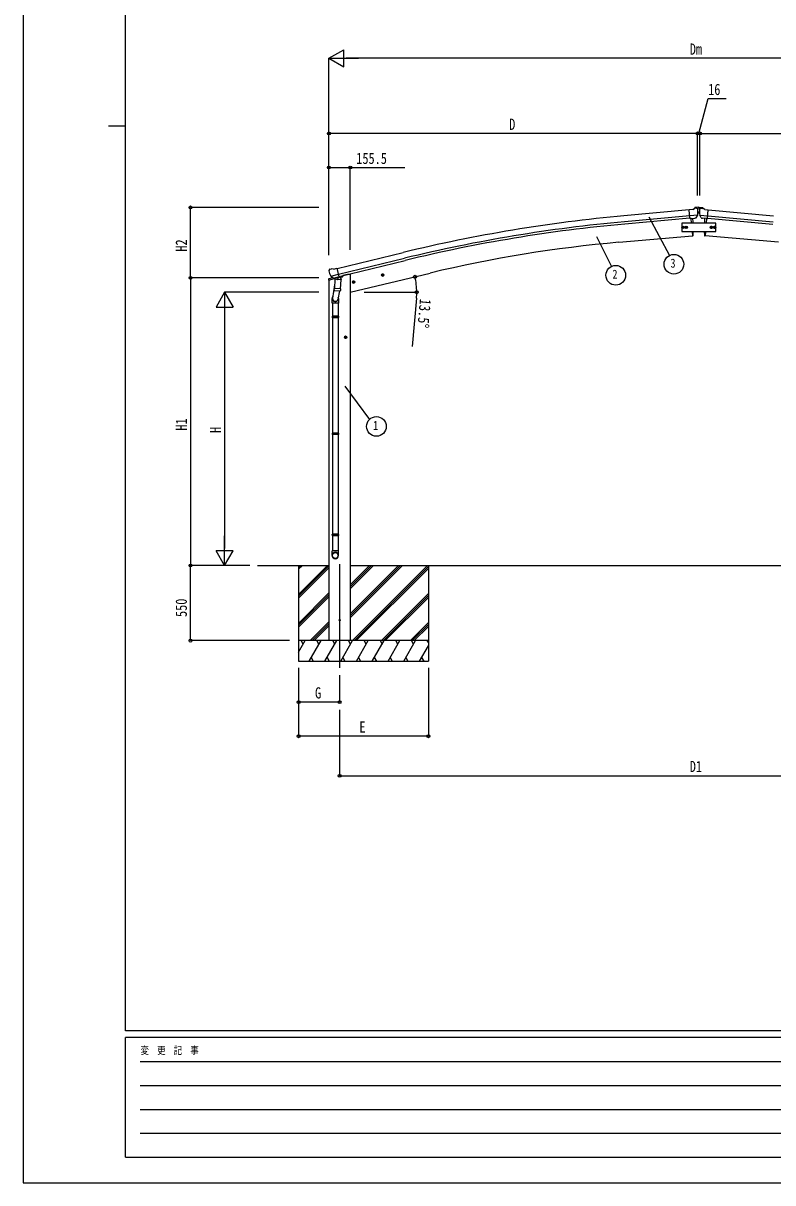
# Model space of a CAD drawing. Units: millimetres, scale not verified. Extents: x -10512 to 10512, y -7425 to 7425.
# Drawn here: x -10512 to -5025, y -7425 to 1063 of the extents above; entities that cross this region are included whole.
import ezdxf
from ezdxf.enums import TextEntityAlignment as Align

# ---------------------------------------------------------------- set-up
doc = ezdxf.new("R2010")
doc.units = ezdxf.units.MM
doc.header["$LTSCALE"] = 30
for name, color, linetype in [('0-3_YKK_12', 2, 'Continuous'), ('0-4_YKK_13', 4, 'Continuous'), ('0-5_YKK_A1', 4, 'Continuous'), ('0-6_YKK_D', 6, 'Continuous'), ('0-7_YKK_ZWAK', 7, 'Continuous')]:
    doc.layers.add(name, color=color, linetype=linetype)
doc.styles.add('ＭＳ ゴシック', font='')
doc.styles.get('ＭＳ ゴシック').set_extended_font_data('MS Gothic')

msp = doc.modelspace()

# ---------------------------------------------------------------- linework, layer by layer
at = {"layer": '0-3_YKK_12'}
msp.add_line((-8196.26, -2897.56), (-8196.26, -3656.77), dxfattribs=at)
at = {"layer": '0-4_YKK_13'}
for p, q in [((-5610.75, -300.15), (-5637.32, -302.47)), ((-5631.66, -367.14), (-5637.32, -302.47)), ((-5610.75, -300.15), (-5599.03, -293.38)), ((-5584.13, -291.8), (-5597.79, -292.99)), ((-5571.18, -284.82), (-5595.32, -286.93)), ((-5574.99, -297.55), (-5580.48, -292.95)), ((-5573.93, -299.59), (-5573.81, -300.93)), ((-5573.2, -326.32), (-5561.16, -326.32)), ((-5571.18, -284.82), (-5563.18, -284.82)), ((-5565.92, -289.54), (-5565.08, -289.54)), ((-5565.92, -322.24), (-5565.08, -322.24)), ((-5563.18, -284.82), (-5539.04, -286.93)), ((-5560.54, -299.61), (-5560.66, -300.95)), ((-5559.47, -297.57), (-5553.97, -292.99)), ((-5550.32, -291.84), (-5536.65, -293.08)), ((-5535.68, -292.76), (-5539.04, -286.93)), ((-5535.68, -292.95), (-5535.68, -292.76)), ((-5523.72, -300.27), (-5535.42, -293.47)), ((-5523.72, -300.27), (-5497.16, -302.67)), ((-5502.99, -367.31), (-5497.16, -302.67)), ((-5574.45, -342.44), (-5633.37, -347.59)), ((-5621.7, -366.26), (-5631.66, -367.14)), ((-5624.69, -366.53), (-5621.68, -400.87)), ((-5588.09, -363.32), (-5595.8, -364)), ((-5585.7, -361.93), (-5574.77, -342.99)), ((-5560.13, -342.46), (-5501.23, -347.78)), ((-5548.93, -361.98), (-5559.81, -343.01)), ((-5546.55, -363.38), (-5538.85, -364.08)), ((-5512.95, -366.41), (-5502.99, -367.31)), ((-5509.68, -366.53), (-5512.68, -400.87)), ((-5616.43, -460.87), (-5613.52, -494.13)), ((-5613.52, -494.13), (-5611.47, -493.88)), ((-5520.84, -494.13), (-5522.9, -493.88)), ((-5517.93, -460.87), (-5520.84, -494.13)), ((-8275.45, -748.76), (-8275.17, -749.91)), ((-8271.23, -740.19), (-8275.09, -746.48)), ((-8268.13, -737.94), (-8254.95, -734.77)), ((-8240.39, -737.45), (-8253.65, -734.75)), ((-8240.39, -737.45), (-8214.46, -731.22)), ((-8276.57, -817.09), (-8233.87, -806.84)), ((-8276.57, -810.2), (-8276.57, -817.09)), ((-8248.07, -800.99), (-8274.28, -807.29)), ((-8261.39, -789.07), (-8203.89, -775.26)), ((-8244.54, -803.98), (-8260.92, -789.49)), ((-8241.83, -804.55), (-8234.31, -802.74)), ((-8241, -804.44), (-8239.47, -804.07)), ((-8239.47, -804.07), (-8202.76, -795.26)), ((-8237.63, -804.3), (-8237.68, -805.04)), ((-8236.93, -806.08), (-8211.11, -812.52)), ((-8230.01, -811.43), (-8234.68, -878.26)), ((-8184.32, -814.62), (-8230.01, -811.43)), ((-8228.23, -808.25), (-8228.46, -811.54)), ((-8208.71, -797.08), (-8209.74, -811.69)), ((-8202.76, -795.26), (-8201.23, -794.89)), ((-8199.68, -792.79), (-8198.74, -792.85)), ((-8198.74, -792.85), (-8185.42, -808.17)), ((-8194.74, -797.45), (-8175.85, -792.91)), ((-8188.99, -881.46), (-8184.32, -814.62)), ((-8185.42, -808.17), (-8185.87, -814.51)), ((-8172.02, -784.74), (-8172.02, -788.05)), ((-8103.7, -834.31), (-8084.25, -829.64)), ((-8099.14, -826.53), (-8101.28, -833.73)), ((-8091.85, -824.78), (-8099.14, -826.53)), ((-8091.64, -841.7), (-8096.31, -822.26)), ((-8086.68, -830.23), (-8091.85, -824.78)), ((-8088.81, -837.42), (-8086.68, -830.23)), ((-7889.78, -782.96), (-7870.33, -778.29)), ((-7885.22, -775.18), (-7887.35, -782.37)), ((-7877.93, -773.42), (-7885.22, -775.18)), ((-7877.72, -790.34), (-7882.39, -770.9)), ((-7872.76, -778.87), (-7877.93, -773.42)), ((-7874.89, -786.07), (-7872.76, -778.87)), ((-8232.95, -853.5), (-8248.86, -949.67)), ((-8235.54, -890.73), (-8234.67, -878.27)), ((-8235.15, -892.09), (-8235.15, -892.09)), ((-8188.99, -881.46), (-8234.68, -878.26)), ((-8233.7, -892.87), (-8192, -895.78)), ((-8197.43, -895.4), (-8208.16, -958.99)), ((-8189.01, -881.46), (-8189.89, -894.15)), ((-8251.01, -986.83), (-8251.01, -952.48)), ((-8205.01, -986.83), (-8251.01, -986.83)), ((-8249.01, -986.83), (-8249.01, -1080.83)), ((-8207.01, -986.83), (-8207.01, -1080.83)), ((-8205.01, -952.17), (-8205.01, -986.83)), ((-8251.01, -1082.83), (-8250.01, -1080.83)), ((-8205.01, -1082.83), (-8251.01, -1082.83)), ((-8205.01, -1090.83), (-8251.01, -1090.83)), ((-8206.01, -1080.83), (-8250.01, -1080.83)), ((-8206.01, -1092.83), (-8250.01, -1092.83)), ((-8249.01, -1092.83), (-8249.01, -1937.02)), ((-8207.01, -1092.83), (-8207.01, -1937.02)), ((-8205.01, -1082.83), (-8206.01, -1080.83)), ((-8205.01, -1090.83), (-8206.01, -1092.83)), ((-8205.01, -1082.83), (-8205.01, -1090.83)), ((-8251.01, -1939.02), (-8250.01, -1937.02)), ((-8205.01, -1939.02), (-8251.01, -1939.02)), ((-8205.01, -1947.02), (-8251.01, -1947.02)), ((-8206.01, -1937.02), (-8250.01, -1937.02)), ((-8206.01, -1949.02), (-8250.01, -1949.02)), ((-8249.01, -1949.02), (-8249.01, -2677.2)), ((-8207.01, -1949.02), (-8207.01, -2677.2)), ((-8205.01, -1939.02), (-8206.01, -1937.02)), ((-8205.01, -1947.02), (-8206.01, -1949.02)), ((-8205.01, -1939.02), (-8205.01, -1947.02)), ((-8251.01, -2679.2), (-8250.01, -2677.2)), ((-8205.01, -2679.2), (-8251.01, -2679.2)), ((-8205.01, -2687.2), (-8251.01, -2687.2)), ((-8206.01, -2677.2), (-8250.01, -2677.2)), ((-8206.01, -2689.2), (-8250.01, -2689.2)), ((-8249.01, -2689.2), (-8249.01, -2799.2)), ((-8207.01, -2689.2), (-8207.01, -2799.2)), ((-8205.01, -2679.2), (-8206.01, -2677.2)), ((-8205.01, -2687.2), (-8206.01, -2689.2)), ((-8205.01, -2679.2), (-8205.01, -2687.2)), ((-8251.01, -2833.35), (-8251.01, -2799.2)), ((-8205.01, -2799.2), (-8251.01, -2799.2)), ((-8205.01, -2833.35), (-8205.01, -2799.2))]:
    msp.add_line(p, q, dxfattribs=at)
for points in [[(-5598.68, -292.95), (-5598.68, -292.76), (-5595.32, -286.93)], [(-5568.44, -288.7), (-5569.28, -288.7), (-5569.28, -289.54), (-5568.44, -289.54)], [(-5568.44, -321.4), (-5569.28, -321.4), (-5569.28, -322.24), (-5568.44, -322.24)], [(-5566.76, -287.86), (-5566.76, -287.02), (-5567.6, -287.02), (-5567.6, -287.86)], [(-5567.6, -290.38), (-5567.6, -291.22), (-5566.76, -291.22), (-5566.76, -290.38)], [(-5566.76, -320.56), (-5566.76, -319.72), (-5567.6, -319.72), (-5567.6, -320.56)], [(-5567.6, -323.08), (-5567.6, -323.92), (-5566.76, -323.92), (-5566.76, -323.08)], [(-5565.08, -289.54), (-5565.08, -288.7), (-5565.92, -288.7)], [(-5565.08, -322.24), (-5565.08, -321.4), (-5565.92, -321.4)], [(-5621.7, -366.26), (-5621.43, -366.33), (-5596.05, -364.11), (-5595.8, -364)], [(-5574.38, -341.81), (-5574.67, -342.79), (-5574.77, -342.99)], [(-5560.2, -341.83), (-5559.92, -342.81), (-5559.81, -343.01)], [(-5512.95, -366.41), (-5513.22, -366.48), (-5538.59, -364.19), (-5538.85, -364.08)], [(-8209.03, -796.67), (-8199.31, -794.34), (-8214.46, -731.22)], [(-8261.67, -788.49), (-8261.08, -789.33), (-8260.92, -789.49)], [(-8209.03, -796.67), (-8209.27, -796.82), (-8234.04, -802.77), (-8234.31, -802.74)], [(-8101.28, -833.73), (-8096.11, -839.18), (-8088.81, -837.42)], [(-7887.35, -782.37), (-7882.19, -787.82), (-7874.89, -786.07)], [(-8251.01, -1082.83), (-8251.01, -1090.83), (-8250.01, -1092.83)], [(-8251.01, -1939.02), (-8251.01, -1947.02), (-8250.01, -1949.02)], [(-8251.01, -2679.2), (-8251.01, -2687.2), (-8250.01, -2689.2)]]:
    msp.add_lwpolyline(points, dxfattribs=at)
for points in [[(-5442.21, -460.87), (-5442.21, -400.87), (-5692.21, -400.87), (-5692.21, -460.87)], [(-5690.22, -430.87), (-5686.46, -424.37), (-5678.96, -424.37), (-5675.2, -430.87), (-5678.96, -437.37), (-5686.46, -437.37)], [(-5666.72, -430.87), (-5662.96, -424.37), (-5655.46, -424.37), (-5651.7, -430.87), (-5655.46, -437.37), (-5662.96, -437.37)], [(-5467.7, -430.87), (-5471.46, -424.37), (-5478.96, -424.37), (-5482.72, -430.87), (-5478.96, -437.37), (-5471.46, -437.37)], [(-5444.2, -430.87), (-5447.96, -424.37), (-5455.46, -424.37), (-5459.22, -430.87), (-5455.46, -437.37), (-5447.96, -437.37)]]:
    msp.add_lwpolyline(points, close=True, dxfattribs=at)
for centre, radius in [((-5567.18, -289.12), 3.5), ((-5567.18, -321.82), 3.5), ((-5682.71, -430.87), 8.5), ((-5682.71, -430.87), 7.7), ((-5682.71, -430.87), 6.5), ((-5659.21, -430.87), 8.5), ((-5659.21, -430.87), 7.7), ((-5659.21, -430.87), 6.5), ((-5475.21, -430.87), 8.5), ((-5475.21, -430.87), 7.7), ((-5475.21, -430.87), 6.5), ((-5451.71, -430.87), 8.5), ((-5451.71, -430.87), 7.7), ((-5451.71, -430.87), 6.5), ((-8093.98, -831.98), 8.5), ((-8093.98, -831.98), 7.7), ((-8093.98, -831.98), 6.5), ((-7880.06, -780.62), 8.5), ((-7880.06, -780.62), 7.7), ((-7880.06, -780.62), 6.5), ((-8196.26, -3306.77), 4.5)]:
    msp.add_circle(centre, radius, dxfattribs=at)
for centre, radius, start, end in [((-5597.53, -295.98), 3, 95, 120), ((-5583.69, -296.78), 5, 50.00648, 94.99352), ((-5775.44, -318.57), 202.4, 353.4085, 5), ((-5568.44, -287.86), 0.84, 270, 0), ((-5568.44, -290.38), 0.84, 0, 90), ((-5568.44, -320.56), 0.84, 270, 0), ((-5568.44, -323.08), 0.84, 0, 90), ((-5565.92, -287.86), 0.84, 180, 270), ((-5565.92, -290.38), 0.84, 90, 180), ((-5565.92, -320.56), 0.84, 180, 270), ((-5565.92, -323.08), 0.84, 90, 180), ((-5359.08, -319.15), 202.4, 174.84268, 186.43418), ((-5550.77, -296.83), 5, 84.84916, 129.8362), ((-5536.92, -296.07), 3, 59.84268, 84.84268), ((-6507.29, -438.31), 900, 2.38465, 4.64986), ((-4627.08, -438.31), 900, 175.35014, 177.61535), ((-5611.83, -490.9), 3, 277, 356.63919), ((-6507.29, -438.31), 900, 356.63919, 358.5641), ((-4627.08, -438.31), 900, 181.4359, 183.36081), ((-5522.53, -490.9), 3, 183.36081, 263), ((-8078.37, -702.66), 202.4, 193.5, 205.09125), ((-8266.97, -742.8), 5, 103.5, 148.5), ((-8254.25, -737.69), 3, 78.5, 103.5), ((-8273.57, -810.2), 3, 103.5, 180), ((-8241.11, -803.95), 0.5, 248.23754, 283.5), ((-8238.13, -804.26), 0.5, 356, 103.5), ((-8236.68, -805.11), 1, 176, 256), ((-8210.76, -811.55), 1.03, 250.03897, 351.96569), ((-8208.12, -797.17), 0.604, 100.59842, 172.20595), ((-8201.35, -794.41), 0.5, 283.5, 318.76246), ((-8177.02, -788.05), 5, 283.5, 0), ((-8233.6, -890.9), 1.95, 175.04017, 217.47766), ((-8233.56, -890.87), 2, 217.40962, 266), ((-8191.86, -893.79), 2, 266, 349.46843), ((-8221.01, -952.48), 30, 177.45142, 180)]:
    msp.add_arc(centre, radius, start, end, dxfattribs=at)
for centre, major_axis, ratio, start_param, end_param in [((-5569.6, -295.55), (-15.35, 3.44), 0.101033, 5.9751426, 5.9753737), ((-5576.92, -299.85), (2.71, -1.31), 0.997474, 0.5366567, 1.3225652), ((-5557.54, -299.87), (-2.71, -1.3), 0.997474, 4.9606201, 5.7465286), ((-5564.85, -295.55), (15.36, 3.4), 0.101033, 0.3078116, 0.3080427), ((-5588.36, -360.33), (1.62, -2.54), 0.997631, 5.8041905, 5.8929484), ((-5588.43, -360.22), (-3.5, 2.17), 0.650902, 2.1145521, 2.1873627), ((-5588.3, -360.42), (1.62, -2.54), 0.997631, 5.965759, 6.7621801), ((-5546.33, -360.48), (-1.62, -2.53), 0.997631, 5.8041905, 6.6006116), ((-5546.2, -360.28), (3.5, 2.16), 0.650902, 4.0958226, 4.1686332), ((-5546.27, -360.39), (-1.62, -2.53), 0.997631, 0.3902369, 0.4789948), ((-8272.53, -748.05), (-1.57, -2.57), 0.99628, 4.712389, 5.4996506), ((-8242.55, -801.72), (-0.73, -2.92), 0.997631, 5.8041905, 6.6006116), ((-8242.5, -801.5), (2.63, 3.16), 0.650902, 4.0958226, 4.1686332), ((-8242.53, -801.62), (-0.73, -2.92), 0.997631, 0.3902369, 0.4789948), ((-8228.01, -952.17), (23, 0), 0.996195, 2.5560258, 6.5663028), ((-8228.01, -952.17), (21, 0), 0.996195, 2.9349147, 5.9512394), ((-8228.01, -2831.6), (-23, 0), 0.996195, 3.1415927, 6.2831853), ((-8228.01, -2833.35), (-23, 0), 0.996195, 3.1415927, 6.2831853), ((-8228.01, -2833.35), (0, -23.43), 0.981806, 4.712389, 7.8539816)]:
    msp.add_ellipse(centre, major_axis=major_axis, ratio=ratio, start_param=start_param, end_param=end_param, dxfattribs=at)
msp.add_ellipse((-8228.01, -2833.35), major_axis=(21, 0), ratio=0.996195, dxfattribs=at)
at = {"layer": '0-5_YKK_A1'}
for p, q in [((-5637.15, -304.37), (-6114.66, -347.57)), ((-5497.21, -304.37), (-5019.7, -347.57)), ((-5633.39, -347.37), (-6110.77, -390.56)), ((-5631.92, -364.14), (-6109.26, -407.33)), ((-5624.69, -366.53), (-5621.68, -400.87)), ((-5509.68, -366.53), (-5512.68, -400.87)), ((-5502.44, -364.14), (-5025.11, -407.33)), ((-5500.97, -347.37), (-5023.59, -390.56)), ((-6151.47, -541.19), (-5613.52, -494.13)), ((-5616.43, -460.87), (-5613.52, -494.13)), ((-5517.93, -460.87), (-5520.84, -494.13)), ((-4982.9, -541.19), (-5520.84, -494.13)), ((-8213.99, -733.19), (-7731.11, -615.7)), ((-8203.91, -775.15), (-7720.9, -657.68)), ((-8199.98, -791.53), (-7716.92, -674.04)), ((-8274.01, -816.48), (-8274.01, -3456.77)), ((-8138.51, -776.77), (-8172.02, -784.82)), ((-8118.51, -776.77), (-8138.51, -776.77)), ((-8118.51, -906.77), (-7532.84, -766.16)), ((-8118.51, -776.77), (-8118.51, -3456.77)), ((-8143.01, -1236.27), (-8163.01, -1236.27)), ((-8153.01, -1228.77), (-8159.51, -1232.52)), ((-8159.51, -1232.52), (-8159.51, -1240.03)), ((-8159.51, -1240.03), (-8153.01, -1243.78)), ((-8153.01, -1246.27), (-8153.01, -1226.27)), ((-8146.51, -1232.52), (-8153.01, -1228.77)), ((-8796.19, -2906.77), (-8274.01, -2906.77)), ((-8496.26, -2906.77), (-8496.26, -3606.77)), ((-8496.26, -3118), (-8285.03, -2906.77)), ((-8496.26, -2934.15), (-8468.88, -2906.77)), ((-8496.26, -2920.01), (-8483.02, -2906.77)), ((-8496.26, -3132.14), (-8274.01, -2909.9)), ((-8496.26, -3146.29), (-8274.01, -2924.04)), ((-8118.51, -3289.03), (-7736.25, -2906.77)), ((-8118.51, -3260.75), (-7764.53, -2906.77)), ((-8118.51, -3274.89), (-7750.39, -2906.77)), ((-8118.51, -3076.9), (-7948.38, -2906.77)), ((-8118.51, -3062.76), (-7962.52, -2906.77)), ((-8118.51, -3048.62), (-7976.67, -2906.77)), ((-8118.51, -2906.77), (-3015.85, -2906.77)), ((-8102.4, -3456.77), (-7552.4, -2906.77)), ((-8088.26, -3456.77), (-7546.26, -2914.78)), ((-8074.12, -3456.77), (-7546.26, -2928.92)), ((-7546.26, -2906.77), (-7546.26, -3606.77)), ((-8496.26, -3330.13), (-8274.01, -3107.88)), ((-8496.26, -3344.27), (-8274.01, -3122.03)), ((-8496.26, -3358.42), (-8274.01, -3136.17)), ((-7890.27, -3456.77), (-7546.26, -3112.77)), ((-7876.13, -3456.77), (-7546.26, -3126.91)), ((-7861.99, -3456.77), (-7546.26, -3141.05)), ((-8410.77, -3456.77), (-8274.01, -3320.02)), ((-8396.63, -3456.77), (-8274.01, -3334.16)), ((-8382.49, -3456.77), (-8274.01, -3348.3)), ((-7678.14, -3456.77), (-7546.26, -3324.9)), ((-7664, -3456.77), (-7546.26, -3339.04)), ((-7649.85, -3456.77), (-7546.26, -3353.18)), ((-7546.26, -3456.77), (-8496.26, -3456.77)), ((-8496.26, -3540.6), (-8447.86, -3456.77)), ((-8462.86, -3482.75), (-8477.86, -3456.77)), ((-8419, -3606.77), (-8332.39, -3456.77)), ((-8347.39, -3482.76), (-8362.4, -3456.77)), ((-8303.53, -3606.77), (-8216.92, -3456.77)), ((-8231.92, -3482.75), (-8246.93, -3456.77)), ((-8188.06, -3606.77), (-8101.45, -3456.77)), ((-8116.45, -3482.75), (-8131.46, -3456.77)), ((-8072.59, -3606.77), (-7985.98, -3456.77)), ((-8000.98, -3482.75), (-8015.98, -3456.77)), ((-7957.12, -3606.77), (-7870.51, -3456.77)), ((-7900.51, -3456.77), (-7885.51, -3482.75)), ((-7841.65, -3606.77), (-7755.04, -3456.77)), ((-7770.04, -3482.75), (-7785.04, -3456.77)), ((-7726.18, -3606.77), (-7639.57, -3456.77)), ((-7654.57, -3482.75), (-7669.57, -3456.77)), ((-7546.26, -3470.35), (-7554.1, -3456.77)), ((-7610.71, -3606.77), (-7546.26, -3495.16)), ((-8496.26, -3606.77), (-7546.26, -3606.77)), ((-8404, -3580.79), (-8389, -3606.77)), ((-8288.53, -3580.79), (-8273.53, -3606.77)), ((-8173.06, -3580.79), (-8158.06, -3606.77)), ((-8057.59, -3580.79), (-8042.59, -3606.77)), ((-7942.12, -3580.79), (-7927.12, -3606.77)), ((-7826.65, -3580.79), (-7811.65, -3606.77)), ((-7711.18, -3580.79), (-7696.18, -3606.77)), ((-7595.71, -3580.79), (-7580.71, -3606.77))]:
    msp.add_line(p, q, dxfattribs=at)
msp.add_lwpolyline([(-8153.01, -1243.78), (-8146.51, -1240.03), (-8146.51, -1232.52)], dxfattribs=at)
for radius in [8.5, 7.7, 6.5]:
    msp.add_circle((-8153.01, -1236.27), radius, dxfattribs=at)
for centre, radius, start, end in [((-5118.54, -11357.58), 11054.98, 95.16866, 103.66973), ((-5118.54, -11357.58), 11011.82, 95.16974, 103.66973), ((-5118.54, -11357.58), 10994.98, 95.16974, 103.66973), ((-5328.48, -9947.98), 9442.71, 95.00001, 103.5)]:
    msp.add_arc(centre, radius, start, end, dxfattribs=at)
at = {"layer": '0-6_YKK_D'}
for p, q in [((-8274.01, 806.21), (-8165.76, 868.71)), ((-8165.76, 743.71), (-8165.76, 868.71)), ((-8274.01, -633.73), (-8274.01, 807.21)), ((-8274.01, 806.21), (-8165.76, 743.71)), ((-8274.01, 806.21), (-8057.51, 806.21)), ((-2984.85, 806.21), (-8149.01, 806.21)), ((-8274.51, -634.73), (-8274.51, 257.21)), ((-5575.44, 256.21), (-8274.51, 256.21)), ((-5575.44, -195.84), (-5575.44, 257.21)), ((-5575.18, -198.89), (-5575.18, 257.21)), ((-5575.18, 256.21), (-5559.18, 256.21)), ((-5559.18, -198.89), (-5559.18, 257.21)), ((-5558.92, -195.84), (-5558.92, 257.21)), ((-5558.92, 256.21), (-2859.85, 256.21)), ((-8274.01, -634.73), (-8274.01, 7.21)), ((-8118.51, -596.79), (-8118.51, 7.21)), ((-8349.51, -285.82), (-9288.94, -285.82)), ((-9287.94, -800.37), (-9287.94, -285.82)), ((-5931.49, -355.49), (-5781.59, -636.89)), ((-6316.7, -499.74), (-6206.82, -718.02)), ((-8349.51, -800.37), (-9288.94, -800.37)), ((-8349.51, -800.37), (-9288.94, -800.37)), ((-9287.94, -800.37), (-9287.94, -2906.77)), ((-9037.94, -906.77), (-9100.44, -1015.03)), ((-8349.51, -906.77), (-9038.94, -906.77)), ((-9037.94, -906.77), (-8975.44, -1015.03)), ((-9037.94, -906.77), (-9037.94, -1123.28)), ((-8017.51, -906.77), (-7630.66, -906.77)), ((-9100.44, -1015.03), (-8975.44, -1015.03)), ((-7633.51, -949.23), (-7664.56, -1303.88)), ((-9037.94, -1031.77), (-9037.94, -2781.77)), ((-8157.43, -1595.23), (-7977.63, -1837.87)), ((-9037.94, -2906.77), (-9037.94, -2690.27)), ((-9037.94, -2906.77), (-9100.44, -2798.52)), ((-8975.44, -2798.52), (-9100.44, -2798.52)), ((-9037.94, -2906.77), (-8975.44, -2798.52)), ((-8854.3, -2906.77), (-9288.94, -2906.77)), ((-8853.3, -2906.77), (-9288.94, -2906.77)), ((-9287.94, -3456.77), (-9287.94, -2906.77)), ((-8853.3, -2906.77), (-9038.94, -2906.77)), ((-8561.95, -3456.77), (-9288.94, -3456.77)), ((-8496.26, -3656.77), (-8496.26, -4157.77)), ((-8496.26, -3656.77), (-8496.26, -3907.77)), ((-8196.26, -3708.15), (-8196.26, -3907.77)), ((-7546.26, -3656.77), (-7546.26, -4157.77)), ((-8196.26, -3906.77), (-8496.26, -3906.77)), ((-8196.15, -3962.43), (-8196.15, -4446.4)), ((-7546.26, -4156.77), (-8496.26, -4156.77)), ((-8196.15, -4445.4), (-2938.1, -4445.4))]:
    msp.add_line(p, q, dxfattribs=at)
for points in [[(-5567.18, 256.21), (-5499.38, 511.38), (-5365.38, 511.38)], [(-8274.01, 6.21), (-8118.51, 6.21), (-7718.68, 6.21)]]:
    msp.add_lwpolyline(points, dxfattribs=at)
for centre, radius in [((-8274.51, 256.21), 10.62), ((-5575.44, 256.21), 10.62), ((-5558.92, 256.21), 10.62), ((-8274.01, 6.21), 10.62), ((-8118.51, 6.21), 10.62), ((-9287.94, -285.82), 10.62), ((-5749.37, -701.27), 72), ((-6174.44, -782.34), 72), ((-9287.94, -800.37), 10.62), ((-9287.94, -800.37), 10.62), ((-7645.11, -793.12), 10.62), ((-7631.66, -906.77), 10.62), ((-7926.91, -1888.97), 72), ((-9287.94, -2906.77), 10.62), ((-9287.94, -2906.77), 10.62), ((-9287.94, -3456.77), 10.62), ((-8496.26, -3906.77), 10.62), ((-8196.26, -3906.77), 10.62), ((-8496.26, -4156.77), 10.62), ((-7546.26, -4156.77), 10.62), ((-8196.15, -4445.4), 10.62)]:
    msp.add_circle(centre, radius, dxfattribs=at)
for start, end in [(0, 13.5), (354.99678, 0)]:
    msp.add_arc((-8118.51, -906.77), 486.86, start, end, dxfattribs=at)
at = {"layer": '0-7_YKK_ZWAK'}
for p, q in [((-9762.45, -6312.5), (-9762.45, 6937.5)), ((-9887.45, 312.5), (-9762.45, 312.5)), ((9737.55, -6312.5), (-9762.45, -6312.5)), ((-3262.45, -6362.5), (-9762.45, -6362.5)), ((-9762.45, -7237.5), (-9762.45, -6362.5)), ((-9656.2, -6537.5), (-3387.45, -6537.5)), ((-9656.2, -6712.5), (-3387.45, -6712.5)), ((-9656.2, -6887.5), (-3387.45, -6887.5)), ((-9656.2, -7062.5), (-3387.45, -7062.5)), ((-9762.45, -7237.5), (-3262.45, -7237.5))]:
    msp.add_line(p, q, dxfattribs=at)
msp.add_lwpolyline([(-10512.5, -7425), (10512.5, -7425), (10512.5, 7425), (-10512.5, 7425)], close=True, dxfattribs=at)

# ---------------------------------------------------------------- texts
at = {"layer": '0-6_YKK_D', "style": 'ＭＳ ゴシック', "width": 0.8}
for s, height, p in [('Dm', 82.48, (-5632.93, 807.01)), ('16', 82.48, (-5498.38, 512.38)), ('D', 82.48, (-6954.98, 257.01)), ('155.5', 82.48, (-8074.35, 7.87)), ('3', 65.98, (-5773.37, -746.27)), ('2', 65.98, (-6198.44, -827.34)), ('1', 65.98, (-7950.91, -1933.97)), ('G', 82.48, (-8376.26, -3905.11)), ('E', 82.48, (-8051.26, -4155.11)), ('D1', 82.48, (-5633.12, -4443.73))]:
    msp.add_text(s, height=height, dxfattribs=at).set_placement(p, align=Align.BOTTOM_LEFT)
for s, rotation, p in [('H2', 90, (-9289.61, -609.09)), ('13.5°', 264.997, (-7632.6, -950.32)), ('H1', 90, (-9288.94, -1919.57)), ('H', 90, (-9038.94, -1936.77)), ('550', 90, (-9289.61, -3283.77))]:
    msp.add_text(s, height=82.48, rotation=rotation, dxfattribs=at).set_placement(p, align=Align.BOTTOM_LEFT)
at = {"layer": '0-7_YKK_ZWAK', "style": 'ＭＳ ゴシック', "width": 0.8}
msp.add_text('変  更  記  事', height=54.99, dxfattribs=at).set_placement((-9653.28, -6500), align=Align.BOTTOM_LEFT)

doc.saveas('drawing.dxf')
